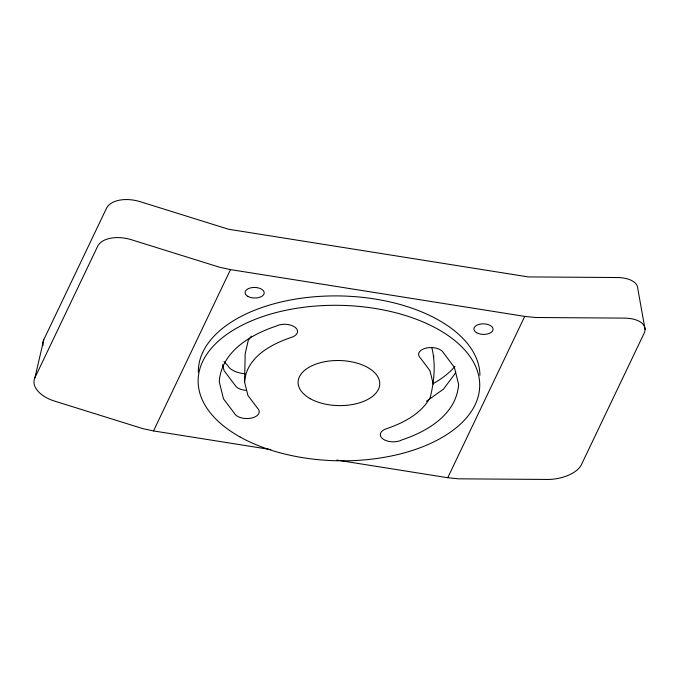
<?xml version="1.0" encoding="UTF-8"?>
<svg xmlns="http://www.w3.org/2000/svg" width="679" height="679" viewBox="0 0 679 679"><rect width="100%" height="100%" fill="white"/><g stroke="black" fill="none" stroke-linecap="round" stroke-linejoin="round"><path stroke-width="1.02" d="M244.584 381.988C246.324 357.57 270.548 344.363 291.274 337.412A12.672 6.994 1.2 0 0 294.881 327.134A12.672 6.994 1.2 0 0 275.861 326.226C250.271 334.772 221.337 351.883 219.241 381.7L223.501 398.853L234.348 413.231A12.672 6.994 1.2 0 0 251.485 418.077A12.672 6.994 1.2 0 0 257.502 408.181L247.945 395.509L244.584 381.988L245.178 353.81L248.251 340.366L251.408 336.13M433.261 384.127L429.909 370.607L420.352 357.935A12.672 6.994 1.2 0 1 426.37 348.038A12.672 6.994 1.2 0 1 443.506 352.885L454.344 367.263L458.605 384.407C456.517 414.232 427.583 431.335 401.993 439.882A12.672 6.994 1.2 0 1 382.973 438.982A12.672 6.994 1.2 0 1 386.58 428.704C403.725 422.771 420.988 413.969 430.197 397.571C434.263 381.326 435.943 363.571 431.7 347.258M433.482 357.595L433.856 355.949M455.719 371.489L455.303 373.289L443.514 389.092L426.361 401.34M270.785 449.583L153.513 430.936L142.76 428.619L54.498 401.077A28.162 16.296 13.1 0 1 34.884 377.796L43.753 339.763L106.476 208.309A28.162 16.296 13.1 0 1 140.349 201.722L228.611 229.256L528.296 276.913L617.118 277.533A28.162 14.327 -10.1 0 1 637.827 288.787L645.05 329.374M34.884 377.796L97.615 246.35A28.162 16.296 13.1 0 1 131.488 239.755L219.741 267.288L230.495 269.605L524.731 316.397L535.51 317.5L624.332 318.12A28.162 14.327 -10.1 0 1 644.125 333.253L581.394 464.708A28.162 14.327 -10.1 0 1 547.35 479.45L458.529 478.831L447.75 477.719L340.943 460.735M153.513 430.936L230.495 269.605M447.75 477.719L524.731 316.397M336.759 460.073L338.846 460.404M222.593 364.623L224.095 370.675L234.934 385.052A12.672 6.994 1.2 0 0 246.409 390.349M244.975 373.756A21.091 11.636 1.2 0 1 229.4 367.857L227.049 364.742A116.516 64.31 1.2 0 1 224.028 361.559M198.319 372.075A140.825 77.729 1.2 0 1 338.295 295.917A140.825 77.729 1.2 0 1 479.926 375.258M42.972 345.67A28.162 16.296 13.1 0 1 43.753 339.763M454.913 366.456A116.516 64.31 1.2 0 1 433.015 383.728M239.95 436.911A140.825 77.729 1.2 0 0 475.147 404.718A140.825 77.729 1.2 0 0 301.68 307.545A140.825 77.729 1.2 0 0 239.95 436.911M310.227 398.675A40.842 22.543 1.2 0 0 378.432 389.339A40.842 22.543 1.2 0 0 328.127 361.16A40.842 22.543 1.2 0 0 310.227 398.675M247.903 296.392A9.574 5.288 1.2 0 0 263.902 294.202A9.574 5.288 1.2 0 0 252.104 287.599A9.574 5.288 1.2 0 0 247.903 296.392M476.76 332.786A9.574 5.288 1.2 0 0 492.75 330.597A9.574 5.288 1.2 0 0 480.953 323.985A9.574 5.288 1.2 0 0 476.76 332.786"/></g></svg>
